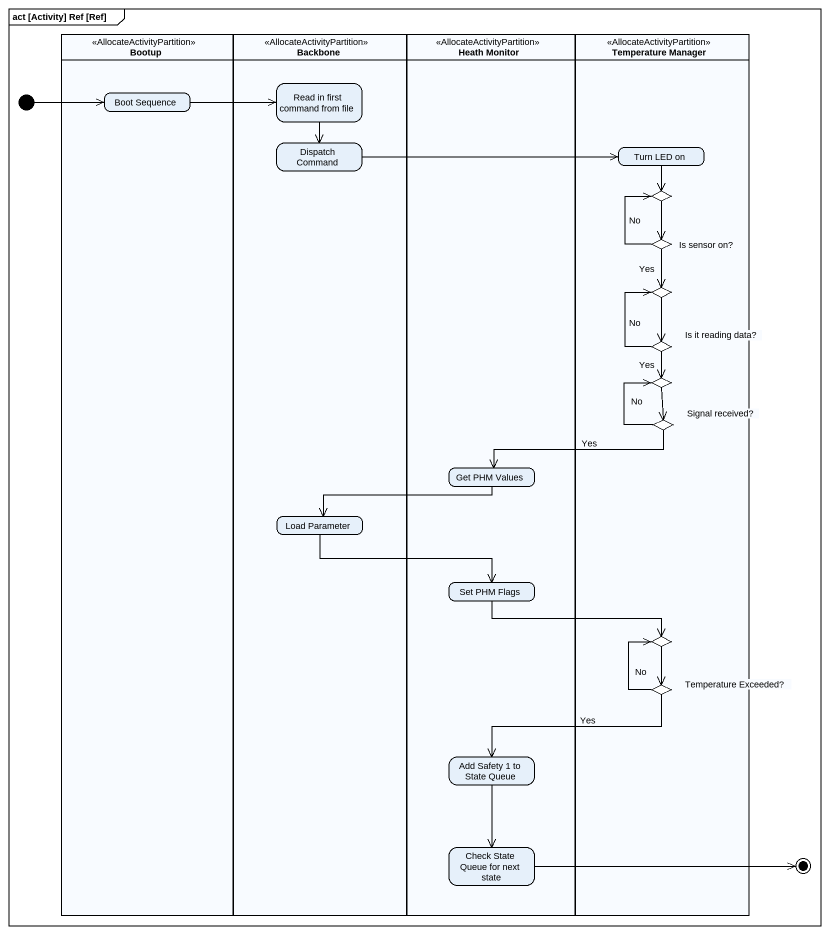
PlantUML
@startuml
mainframe act [Activity] Ref [Ref]
hide empty description
state Bootup <<AllocateActivityPartition>> {
  state "Boot Sequence" as Boot_Sequence
}
state Backbone <<AllocateActivityPartition>> {
  state "Read in first command from file" as Read_in_first_command_from
  state "Dispatch Command" as Dispatch_Command
  state "Load Parameter" as Load_Parameter
}
state "Heath Monitor" as Heath_Monitor <<AllocateActivityPartition>> {
  state "Get PHM Values" as Get_PHM_Values
  state "Set PHM Flags" as Set_PHM_Flags
  state "Add Safety 1 to State Queue" as Add_Safety_1_to_State_Queue
  state "Check State Queue for next state" as Check_State_Queue_for_next
}
state "Temperature Manager" as Temperature_Manager <<AllocateActivityPartition>> {
  state "Turn LED on" as Turn_LED_on
  state choice1 <<choice>>
  state "Is sensor on?" as Is_sensor_on <<choice>>
  state choice2 <<choice>>
  state "Is it reading data?" as Is_it_reading_data <<choice>>
  state choice3 <<choice>>
  state "Signal received?" as Signal_received <<choice>>
  state choice4 <<choice>>
  state "Temperature Exceeded?" as Temperature_Exceeded <<choice>>
}
state initial1 <<start>>
state final1 <<end>>
Read_in_first_command_from --> Dispatch_Command
initial1 -right-> Boot_Sequence
Boot_Sequence -right-> Read_in_first_command_from
Dispatch_Command -right-> Turn_LED_on
Turn_LED_on --> choice1
choice1 --> Is_sensor_on
Is_sensor_on -up-> choice1 : No
Is_sensor_on --> choice2 : Yes
choice2 --> Is_it_reading_data
Is_it_reading_data -up-> choice2 : No
Is_it_reading_data --> choice3 : Yes
choice3 --> Signal_received
Signal_received -up-> choice3 : No
Signal_received -left-> Get_PHM_Values : Yes
Get_PHM_Values -left-> Load_Parameter
Load_Parameter -right-> Set_PHM_Flags
Set_PHM_Flags -right-> choice4
choice4 --> Temperature_Exceeded
Temperature_Exceeded -up-> choice4 : No
Temperature_Exceeded -left-> Add_Safety_1_to_State_Queue : Yes
Add_Safety_1_to_State_Queue --> Check_State_Queue_for_next
Check_State_Queue_for_next -right-> final1
@enduml
